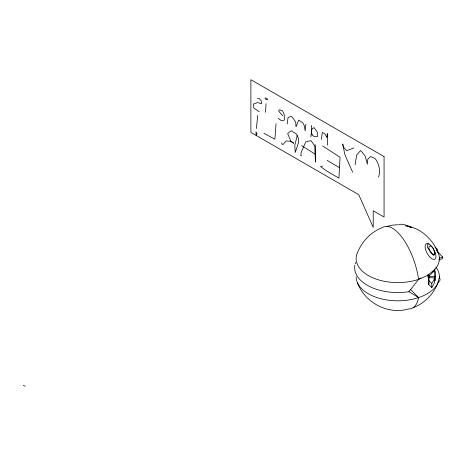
<?xml version="1.0" encoding="UTF-8"?>
<svg xmlns="http://www.w3.org/2000/svg" width="466" height="466" viewBox="0 0 466 466"><rect width="100%" height="100%" fill="white"/><g stroke="black" fill="none" stroke-linecap="round" stroke-linejoin="round"><path stroke-width="0.7" d="M435.023 271.649L435.063 280.416L435.023 271.649L432.862 271.765M431.778 287.604L431.778 283.45L428.796 280.427L428.953 277.62L434.522 277.969L434.522 282.122L433.904 284.085L431.778 287.604L428.796 284.58L428.953 281.767M265.498 112.254L266.028 103.656M276.047 123.711L274.853 139.183L264.001 133.346M256.405 128.558L257.727 115.347M310.904 136.864L311.137 133.882L313.898 136.404L317.363 136.66L317.276 131.983L314.032 127.602L312.074 128.936L311.323 131.325L312.074 134.971M305.9 124.119L305.119 130.911L304.362 125.849L302.725 122.709L298.741 120.1L295.997 126.874L295.712 122.121L292.077 116.85L291.25 116.36L288.058 117.543L287.178 123.968M321.365 139.375L322.315 132.443L325.093 134.068L326.852 137.587L327.342 133.596L327.499 145.147M355.121 164.766L356.653 155.038L360.672 150.489L365.169 156.011L367.348 164.242L367.756 159.343L370.435 156.524L375.043 158.469C379.155 163.712 380.769 170.777 378.543 177.15M428.044 243.718L427.217 247.33L433.834 255.642L434.778 251.518M435.815 266.989A41.637 24.04 0 0 1 439.415 276.775C436.986 290.79 426.169 302.772 413.016 307.793M297.25 135.455L294.792 145.392L295.234 152.51L298.566 142.468L298.665 138.798L296.428 133.969L291.174 130.765L287.662 133.521L290.819 141.169L293.772 143.254L290.598 141.285L286.095 140.977L283.159 144.408L282.303 144.373L281.511 142.864M434.522 277.969L433.904 279.932L431.778 283.45M432.996 271.952L428.848 276.326L427.555 274.818M433.858 270.6L434.982 268.83M354.906 265.067A43.105 24.89 0 0 0 408.932 291.704L418.596 279.373L421.037 277.963M434.976 247.394L437.259 249.112L437.993 252.333A41.637 24.04 0 0 1 433.834 270.571L427.217 275.552L418.596 279.373A41.637 24.04 0 0 1 372.427 277.625A41.637 24.04 0 0 1 357.556 252.333C362.251 241.237 371.128 231.724 382.534 227.536A43.105 17.597 71.6 0 1 418.596 279.373M432.005 271.626L433.834 270.571M353.875 147.978L346.657 150.635L343.832 147.53L342.65 143.959L344.91 154.7L352.634 172.193M439.269 258.199L442.7 257.051L442.7 258.63L438.582 259.999M322.612 166.082L320.573 166.63L327.149 171.284L338.933 178.152L340.04 157.246L322.67 145.957M387.001 226.406L392.197 225.16L397.778 224.734M428.796 284.58L428.86 276.816L435.063 276.262M433.427 270.624L434.772 270.525L434.772 271.911M265.964 98.076L265.154 98.058L265.102 98.943L267.472 99.887L267.327 98.885L266.564 98.198M301.735 155.83L300.855 155.79L301.158 152.405L305.766 141.903L311.032 140.639L314.917 146.254L315.424 162.104L315.156 144.646M257.494 98.326L259.288 98.477L261.152 100.743L261.554 103.772L257.599 102.555L253.463 104.017L253.778 107.955L259.195 111.735M405.857 226.068L405.665 225.777L410.866 227.018M408.554 226.406C422.074 229.091 432.722 239.938 437.993 252.333L436.333 250.009M23.3 385.219L25.147 386.285M327.138 160.362L339.487 167.702M408.932 291.704L418.596 297.593A43.105 17.597 71.6 0 1 408.554 308.923C388.131 315.074 365.029 302.789 357.556 282.996M301.537 145.561L315.173 154.176M278.196 118.288L281.627 120.845L284.388 120.111L284.202 114.525L282.495 110.675L279.431 109.79L278.546 110.908L282.687 115.754M437.854 252.205L442.7 257.051M410.371 289.369L418.596 297.593M256.539 132.589L257.092 133.678L256.166 135.455L255.974 131.732M427.817 276.198L428.86 280.969M439.415 276.775L440.149 279.99L437.993 282.996A41.637 24.04 0 0 1 392.343 300.605A41.637 24.04 0 0 1 356.14 276.775M434.516 269.4L434.772 270.525M428.708 275.482L428.86 276.816M311.649 125.377L311.702 133.148M428.848 274.148L428.848 276.326M355.203 263.768A43.105 24.89 0 0 1 355.616 262.48M398.692 224.962A8.266 2.074 18.3 0 1 403.626 224.589A8.266 2.074 18.3 0 1 411.944 227.589M407.709 226.447A5.971 1.497 18.3 0 1 408.699 226.726M409.195 226.89A5.971 1.497 18.3 0 1 410.173 227.233M434.277 254.611L432.297 254.145A4.881 2.12 61.2 0 1 429.518 250.324L429.122 249.188A4.881 2.12 61.2 0 1 429.757 245.99A4.881 2.12 61.2 0 1 433.019 248.186L434.86 252.584A4.881 2.12 61.2 0 1 434.277 254.611M428.871 244.021L427.59 243.549A8.854 3.845 61.2 0 0 425.953 250.714A8.854 3.845 61.2 0 0 433.467 259.422A8.854 3.845 61.2 0 0 435.104 252.257L433.019 248.186A8.854 3.845 61.2 0 0 428.871 244.021M384.066 156.605L250.894 79.715L250.894 132.408L358.738 194.672L373.214 227.373L373.214 210.783L384.066 217.051L384.066 156.605"/></g></svg>
